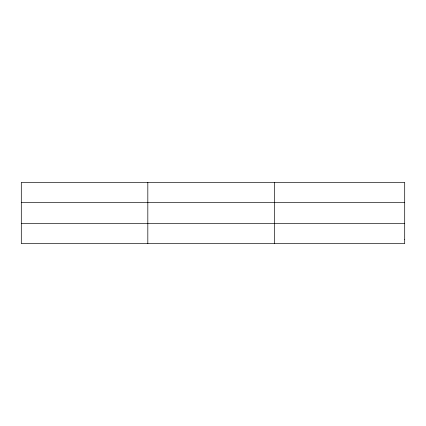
<?xml version="1.0" encoding="UTF-8"?>
<svg xmlns="http://www.w3.org/2000/svg" width="426" height="426" viewBox="0 0 426 426"><rect width="100%" height="100%" fill="white"/><g stroke="black" fill="none" stroke-linecap="round" stroke-linejoin="round"><path stroke-width="0.64" d="M147.822 243.629L147.822 182.371M274.344 243.629L274.344 182.371M21.3 202.584L404.7 202.584M21.3 223.416L404.7 223.416M404.7 239.588L404.7 243.629L21.3 243.629L21.3 182.371L404.7 182.371L404.7 239.588"/></g></svg>
